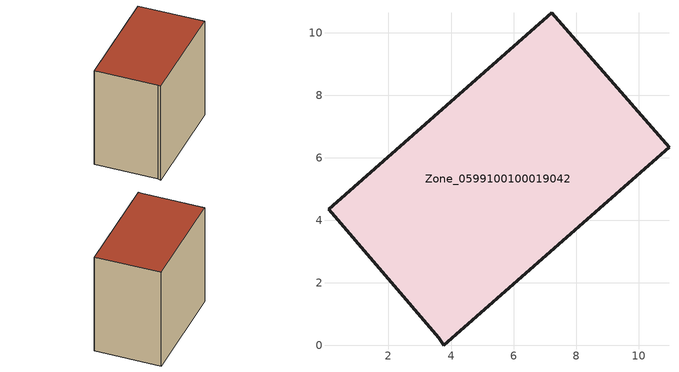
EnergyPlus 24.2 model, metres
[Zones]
Zone_0599100100019042
 floor ground (C_G): 3.61,0.24 0.08,4.35 7.22,10.65 10.97,6.34 3.77,0 z3.9
 wall outside (C_F): 10.97,6.34 7.22,10.65 0.08,4.35 3.61,0.24 3.77,0 10.97,6.34 z3.9:12.98
 roof outside (C_R): 0.08,4.35 3.61,0.24 3.77,0 10.97,6.34 7.22,10.65 z12.98
[BUILDING]
Pand.0599100100019042: North Axis=0; Terrain=City; Loads Convergence Tolerance Value=0.04; Temperature Convergence Tolerance Value=0.4; Solar Distribution=FullExterior; Maximum Number of Warmup Days=25; Minimum Number of Warmup Days=1
[Site:Location]
Rotterdam.The.Hague.AP_ZH_NLD Design_Conditions: Latitude=51.96; Longitude=4.45; Time Zone=1; Elevation=-4.5
[SITE:GROUNDTEMPERATURE:BUILDINGSURFACE]
18, 18, 18, 18, 18, 18, 18, 18, 18, 18, 18, 18
[MATERIAL] Thermal Absorptance=0.9; Solar Absorptance=0.7; Visible Absorptance=0.7
Name | Roughness | Thickness | Conductivity | Density | Specific Heat
G.TC.2015-2018 | MediumSmooth | 0.15 | 0.0428571 | 540 | 1210
F.TC.2015-2018 | Rough | 0.3 | 0.0666667 | 1920 | 840
R.TC.2015-2018 | MediumRough | 0.2 | 0.0333333 | 1500 | 1000
[CONSTRUCTION]
C_G: G.TC.2015-2018
C_F: F.TC.2015-2018
C_R: R.TC.2015-2018
[ZONE]
Zone_0599100100019042: Type=1; Multiplier=1; Ceiling Height=Autocalculate; Volume=Autocalculate; Floor Area=autocalculate; Part of Total Floor Area=Yes
[ZONEINFILTRATION:DESIGNFLOWRATE]
Infil_Zone_0599100100019042: Zone or ZoneList or Space or SpaceList=Zone_0599100100019042; Schedule=AlwaysOn; Design Flow Rate Calculation Method=Flow/Area; Flow Rate per Floor Area=0.0015; Constant Term Coefficient=1; Temperature Term Coefficient=0; Velocity Term Coefficient=0; Velocity Squared Term Coefficient=0
[HVACTEMPLATE:ZONE:IDEALLOADSAIRSYSTEM]
Zone_0599100100019042: Maximum Heating Supply Air Temperature=50; Minimum Cooling Supply Air Temperature=13; Maximum Heating Supply Air Humidity Ratio=0.0156; Minimum Cooling Supply Air Humidity Ratio=0.0077; Heating Limit=NoLimit; Cooling Limit=NoLimit; Dehumidification Control Type=ConstantSensibleHeatRatio; Cooling Sensible Heat Ratio=0.7; Dehumidification Setpoint=60; Humidification Control Type=None; Humidification Setpoint=30; Outdoor Air Method=None; Outdoor Air Flow Rate per Person=0.00944; Outdoor Air Flow Rate per Zone Floor Area=0; Outdoor Air Flow Rate per Zone=0; Demand Controlled Ventilation Type=None; Outdoor Air Economizer Type=NoEconomizer; Heat Recovery Type=None; Sensible Heat Recovery Effectiveness=0.7; Latent Heat Recovery Effectiveness=0.65
[ZONECONTROL:THERMOSTAT]
ThermostatControl_Zone_0599100100019042: Zone or ZoneList=Zone_0599100100019042; Control Type Schedule=DualSetpointControlType; Control 1=Thermostat_Zone_0599100100019042; Temperature Difference Between Cutout And Setpoint=0
[THERMOSTATSETPOINT:DUALSETPOINT]
Thermostat_Zone_0599100100019042: Heating Setpoint Temperature Schedule=HeatingSetpoint_Zone_0599100100019042; Cooling Setpoint Temperature Schedule=CoolingSetpoint_Zone_0599100100019042
[SCHEDULE:COMPACT]
HeatingSetpoint_Zone_0599100100019042: Through: 12/31, For: AllDays, Until: 24:00, 21
CoolingSetpoint_Zone_0599100100019042: Through: 12/31, For: AllDays, Until: 24:00, 24
DualSetpointControlType: Through: 12/31, For: AllDays, Until: 24:00, 4
AlwaysOn: Through: 12/31, For: AllDays, Until: 24:00, 1
